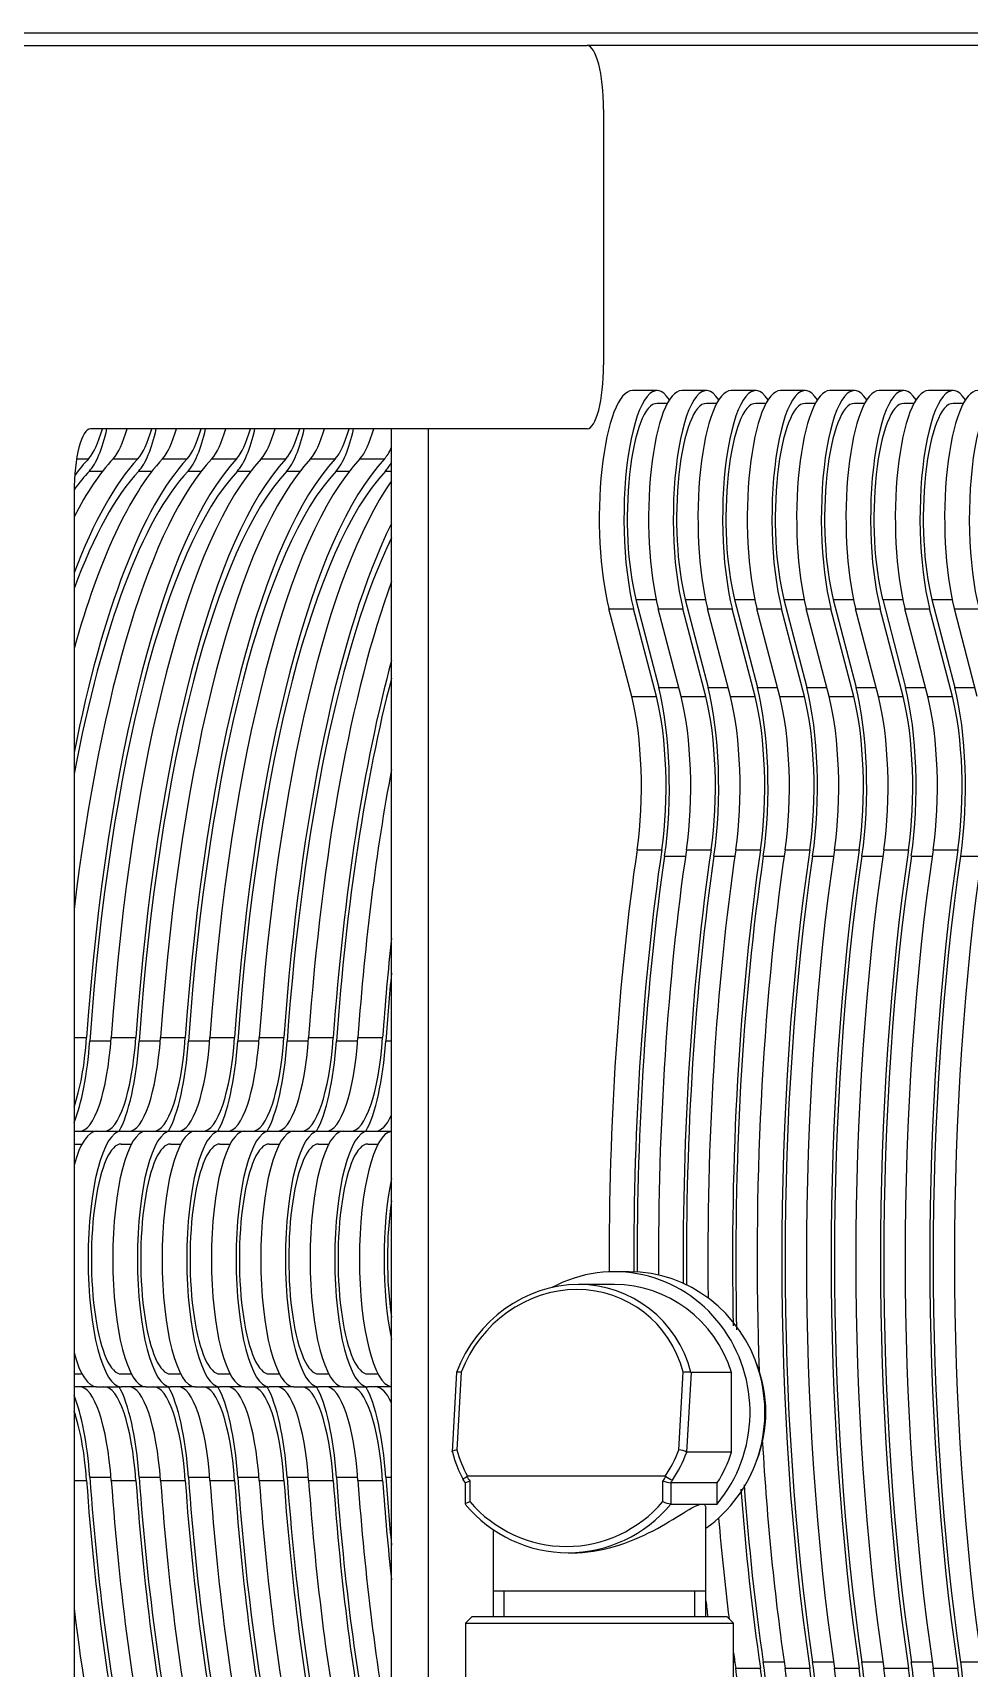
# Model space of a CAD drawing. Header units: millimetres. Extents: x 3795014 to 4300160, y 3869364 to 4016788.
# Drawn here: x 4226457.3 to 4226494, y 3922830.5 to 3922894.5 of the extents above; entities that cross this region are included whole.
import ezdxf

# ---------------------------------------------------------------- set-up
doc = ezdxf.new("R2010")
doc.units = ezdxf.units.MM
doc.layers.add('линия перехода', color=7, linetype='Continuous')
doc.layers.add('основная', color=7, linetype='Continuous', lineweight=50)

msp = doc.modelspace()

# ---------------------------------------------------------------- linework, layer by layer
at = {"layer": 'линия перехода', "color": 0, "linetype": 'Continuous', "lineweight": -3}
for p, q in [((4226459.011, 3922877.855), (4226459.478, 3922877.855)), ((4226459.513, 3922877.373), (4226460.033, 3922877.373)), ((4226460.444, 3922877.855), (4226461.41, 3922877.855)), ((4226461.444, 3922877.373), (4226461.965, 3922877.373)), ((4226462.375, 3922877.855), (4226463.341, 3922877.855)), ((4226463.376, 3922877.373), (4226463.897, 3922877.373)), ((4226464.307, 3922877.855), (4226465.273, 3922877.855)), ((4226465.308, 3922877.373), (4226465.828, 3922877.373)), ((4226466.239, 3922877.855), (4226467.205, 3922877.855)), ((4226467.239, 3922877.373), (4226467.76, 3922877.373)), ((4226468.171, 3922877.855), (4226469.136, 3922877.855)), ((4226469.171, 3922877.373), (4226469.692, 3922877.373)), ((4226470.102, 3922877.855), (4226471.068, 3922877.855)), ((4226471.103, 3922877.373), (4226471.341, 3922877.373)), ((4226480.912, 3922872.341), (4226481.703, 3922872.341)), ((4226482.844, 3922872.341), (4226483.635, 3922872.341)), ((4226484.776, 3922872.341), (4226485.567, 3922872.341)), ((4226486.707, 3922872.341), (4226487.498, 3922872.341)), ((4226488.639, 3922872.341), (4226489.43, 3922872.341)), ((4226490.571, 3922872.341), (4226491.362, 3922872.341)), ((4226492.502, 3922872.341), (4226493.293, 3922872.341)), ((4226479.855, 3922871.987), (4226480.821, 3922871.987)), ((4226481.787, 3922871.987), (4226482.752, 3922871.987)), ((4226483.718, 3922871.987), (4226484.684, 3922871.987)), ((4226485.65, 3922871.987), (4226486.616, 3922871.987)), ((4226487.582, 3922871.987), (4226488.547, 3922871.987)), ((4226489.513, 3922871.987), (4226490.479, 3922871.987)), ((4226491.445, 3922871.987), (4226492.411, 3922871.987)), ((4226493.377, 3922871.987), (4226494.342, 3922871.987)), ((4226480.745, 3922868.552), (4226481.711, 3922868.552)), ((4226481.803, 3922868.906), (4226482.585, 3922868.906)), ((4226482.677, 3922868.552), (4226483.643, 3922868.552)), ((4226483.734, 3922868.906), (4226484.517, 3922868.906)), ((4226484.608, 3922868.552), (4226485.574, 3922868.552)), ((4226485.666, 3922868.906), (4226486.449, 3922868.906)), ((4226486.54, 3922868.552), (4226487.506, 3922868.552)), ((4226487.598, 3922868.906), (4226488.38, 3922868.906)), ((4226488.472, 3922868.552), (4226489.438, 3922868.552)), ((4226489.529, 3922868.906), (4226490.312, 3922868.906)), ((4226490.404, 3922868.552), (4226491.369, 3922868.552)), ((4226491.461, 3922868.906), (4226492.244, 3922868.906)), ((4226492.335, 3922868.552), (4226493.301, 3922868.552)), ((4226493.393, 3922868.906), (4226494.175, 3922868.906)), ((4226480.956, 3922862.552), (4226481.922, 3922862.552)), ((4226482.035, 3922862.305), (4226482.852, 3922862.305)), ((4226482.888, 3922862.552), (4226483.854, 3922862.552)), ((4226483.967, 3922862.305), (4226484.784, 3922862.305)), ((4226484.82, 3922862.552), (4226485.785, 3922862.552)), ((4226485.898, 3922862.305), (4226486.715, 3922862.305)), ((4226486.751, 3922862.552), (4226487.717, 3922862.552)), ((4226487.83, 3922862.305), (4226488.647, 3922862.305)), ((4226488.683, 3922862.552), (4226489.649, 3922862.552)), ((4226489.762, 3922862.305), (4226490.579, 3922862.305)), ((4226490.615, 3922862.552), (4226491.58, 3922862.552)), ((4226491.693, 3922862.305), (4226492.511, 3922862.305)), ((4226492.546, 3922862.552), (4226493.512, 3922862.552)), ((4226493.625, 3922862.305), (4226494.442, 3922862.305)), ((4226458.913, 3922855.198), (4226459.401, 3922855.198)), ((4226459.526, 3922855.065), (4226460.357, 3922855.065)), ((4226460.367, 3922855.198), (4226461.333, 3922855.198)), ((4226461.458, 3922855.065), (4226462.289, 3922855.065)), ((4226462.299, 3922855.198), (4226463.265, 3922855.198)), ((4226463.39, 3922855.065), (4226464.221, 3922855.065)), ((4226464.231, 3922855.198), (4226465.196, 3922855.198)), ((4226465.321, 3922855.065), (4226466.152, 3922855.065)), ((4226466.162, 3922855.198), (4226467.128, 3922855.198)), ((4226467.253, 3922855.065), (4226468.084, 3922855.065)), ((4226468.094, 3922855.198), (4226469.06, 3922855.198)), ((4226469.185, 3922855.065), (4226470.016, 3922855.065)), ((4226470.026, 3922855.198), (4226470.991, 3922855.198)), ((4226471.116, 3922855.065), (4226471.341, 3922855.065)), ((4226474.072, 3922842.106), (4226473.9, 3922839.064)), ((4226482.592, 3922839.064), (4226482.765, 3922842.106)), ((4226483.072, 3922842.093), (4226482.895, 3922838.972)), ((4226458.913, 3922837.865), (4226459.401, 3922837.865)), ((4226459.526, 3922837.998), (4226460.357, 3922837.998)), ((4226460.367, 3922837.865), (4226461.333, 3922837.865)), ((4226461.458, 3922837.998), (4226462.289, 3922837.998)), ((4226462.299, 3922837.865), (4226463.265, 3922837.865)), ((4226463.39, 3922837.998), (4226464.221, 3922837.998)), ((4226464.231, 3922837.865), (4226465.196, 3922837.865)), ((4226465.321, 3922837.998), (4226466.152, 3922837.998)), ((4226466.162, 3922837.865), (4226467.128, 3922837.865)), ((4226467.253, 3922837.998), (4226468.084, 3922837.998)), ((4226468.094, 3922837.865), (4226469.06, 3922837.865)), ((4226469.185, 3922837.998), (4226470.016, 3922837.998)), ((4226470.026, 3922837.865), (4226470.991, 3922837.865)), ((4226471.116, 3922837.998), (4226471.341, 3922837.998)), ((4226474.406, 3922837.842), (4226474.406, 3922837.034)), ((4226481.969, 3922837.034), (4226481.969, 3922837.842)), ((4226482.275, 3922837.766), (4226482.275, 3922836.94)), ((4226484.733, 3922830.757), (4226484.784, 3922830.757)), ((4226485.898, 3922830.757), (4226486.715, 3922830.757)), ((4226487.83, 3922830.757), (4226488.647, 3922830.757)), ((4226489.762, 3922830.757), (4226490.579, 3922830.757)), ((4226491.693, 3922830.757), (4226492.511, 3922830.757)), ((4226493.625, 3922830.757), (4226494.442, 3922830.757)), ((4226484.82, 3922830.511), (4226485.785, 3922830.511)), ((4226486.751, 3922830.511), (4226487.717, 3922830.511)), ((4226488.683, 3922830.511), (4226489.649, 3922830.511)), ((4226490.615, 3922830.511), (4226491.58, 3922830.511)), ((4226492.546, 3922830.511), (4226493.512, 3922830.511))]:
    msp.add_line(p, q, dxfattribs=at)
for centre, major_axis, ratio, start_param, end_param in [((4226478.332, 3922840.585), (-2.435, -4.169), 0.93488, 2.396479, 4.886306), ((4226478.332, 3922840.585), (-2.435, -4.169), 0.93488, 5.538072, 5.779733), ((4226478.332, 3922840.585), (-2.435, -4.169), 0.93488, 1.503052, 1.744713), ((4226478.395, 3922840.531), (2.506, 4.414), 0.937175, 4.640471, 4.883878), ((4226478.187, 3922840.531), (0, -4.75), 0.965835, 5.26853, 5.314193), ((4226478.187, 3922840.531), (0, -4.75), 0.965835, 0.968993, 1.014656), ((4226478.252, 3922840.531), (0, -5), 0.965835, 0.984689, 1.009829), ((4226478.187, 3922840.531), (0, 5.25), 0.965835, 2.299843, 3.983342)]:
    msp.add_ellipse(centre, major_axis=major_axis, ratio=ratio, start_param=start_param, end_param=end_param, dxfattribs=at)
at = {"layer": 'основная', "color": 0, "linetype": 'Continuous', "lineweight": -3}
for p, q in [((4226269.165, 3922894.531), (4226655.499, 3922894.531)), ((4226455.673, 3922894.031), (4226478.997, 3922894.031)), ((4226503.445, 3922894.031), (4226478.997, 3922894.031)), ((4226479.645, 3922891.531), (4226479.645, 3922881.531)), ((4226481.737, 3922880.523), (4226480.771, 3922880.523)), ((4226482.138, 3922880.023), (4226481.737, 3922880.023)), ((4226483.669, 3922880.523), (4226482.703, 3922880.523)), ((4226484.07, 3922880.023), (4226483.669, 3922880.023)), ((4226485.6, 3922880.523), (4226484.635, 3922880.523)), ((4226486.001, 3922880.023), (4226485.6, 3922880.023)), ((4226487.532, 3922880.523), (4226486.566, 3922880.523)), ((4226487.933, 3922880.023), (4226487.532, 3922880.023)), ((4226489.464, 3922880.523), (4226488.498, 3922880.523)), ((4226489.865, 3922880.023), (4226489.464, 3922880.023)), ((4226491.395, 3922880.523), (4226490.43, 3922880.523)), ((4226491.796, 3922880.023), (4226491.395, 3922880.023)), ((4226493.327, 3922880.523), (4226492.361, 3922880.523)), ((4226493.728, 3922880.023), (4226493.327, 3922880.023)), ((4226478.997, 3922879.031), (4226459.561, 3922879.031)), ((4226471.341, 3922826.781), (4226471.341, 3922879.031)), ((4226472.79, 3922827.926), (4226472.79, 3922879.031)), ((4226458.913, 3922876.531), (4226458.913, 3922825.781)), ((4226480.912, 3922872.341), (4226481.803, 3922868.906)), ((4226482.844, 3922872.341), (4226483.734, 3922868.906)), ((4226484.776, 3922872.341), (4226485.666, 3922868.906)), ((4226486.707, 3922872.341), (4226487.598, 3922868.906)), ((4226488.639, 3922872.341), (4226489.529, 3922868.906)), ((4226490.571, 3922872.341), (4226491.461, 3922868.906)), ((4226492.502, 3922872.341), (4226493.393, 3922868.906)), ((4226480.745, 3922868.552), (4226479.855, 3922871.987)), ((4226481.711, 3922868.552), (4226480.821, 3922871.987)), ((4226482.677, 3922868.552), (4226481.787, 3922871.987)), ((4226483.643, 3922868.552), (4226482.752, 3922871.987)), ((4226484.608, 3922868.552), (4226483.718, 3922871.987)), ((4226485.574, 3922868.552), (4226484.684, 3922871.987)), ((4226486.54, 3922868.552), (4226485.65, 3922871.987)), ((4226487.506, 3922868.552), (4226486.616, 3922871.987)), ((4226488.472, 3922868.552), (4226487.582, 3922871.987)), ((4226489.438, 3922868.552), (4226488.547, 3922871.987)), ((4226490.404, 3922868.552), (4226489.513, 3922871.987)), ((4226491.369, 3922868.552), (4226490.479, 3922871.987)), ((4226492.335, 3922868.552), (4226491.445, 3922871.987)), ((4226493.301, 3922868.552), (4226492.411, 3922871.987)), ((4226494.267, 3922868.552), (4226493.377, 3922871.987)), ((4226458.913, 3922851.531), (4226459.791, 3922851.531)), ((4226459.791, 3922851.531), (4226460.757, 3922851.531)), ((4226460.757, 3922851.531), (4226461.723, 3922851.531)), ((4226461.723, 3922851.531), (4226462.689, 3922851.531)), ((4226462.689, 3922851.531), (4226463.654, 3922851.531)), ((4226463.654, 3922851.531), (4226464.62, 3922851.531)), ((4226464.62, 3922851.531), (4226465.586, 3922851.531)), ((4226465.586, 3922851.531), (4226466.552, 3922851.531)), ((4226466.552, 3922851.531), (4226467.518, 3922851.531)), ((4226467.518, 3922851.531), (4226468.484, 3922851.531)), ((4226468.484, 3922851.531), (4226469.449, 3922851.531)), ((4226469.449, 3922851.531), (4226470.415, 3922851.531)), ((4226470.415, 3922851.531), (4226471.341, 3922851.531)), ((4226458.913, 3922851.031), (4226459.226, 3922851.031)), ((4226460.757, 3922851.031), (4226461.158, 3922851.031)), ((4226462.689, 3922851.031), (4226463.09, 3922851.031)), ((4226464.62, 3922851.031), (4226465.021, 3922851.031)), ((4226466.552, 3922851.031), (4226466.953, 3922851.031)), ((4226468.484, 3922851.031), (4226468.885, 3922851.031)), ((4226470.415, 3922851.031), (4226470.816, 3922851.031)), ((4226480.649, 3922846.031), (4226480.066, 3922846.031)), ((4226480.066, 3922845.531), (4226478.665, 3922845.531)), ((4226458.913, 3922842.031), (4226459.226, 3922842.031)), ((4226459.791, 3922841.531), (4226458.913, 3922841.531)), ((4226459.791, 3922841.531), (4226460.757, 3922841.531)), ((4226460.757, 3922842.031), (4226461.158, 3922842.031)), ((4226461.723, 3922841.531), (4226460.757, 3922841.531)), ((4226461.723, 3922841.531), (4226462.689, 3922841.531)), ((4226462.689, 3922842.031), (4226463.09, 3922842.031)), ((4226463.654, 3922841.531), (4226462.689, 3922841.531)), ((4226463.654, 3922841.531), (4226464.62, 3922841.531)), ((4226464.62, 3922842.031), (4226465.021, 3922842.031)), ((4226465.586, 3922841.531), (4226464.62, 3922841.531)), ((4226465.586, 3922841.531), (4226466.552, 3922841.531)), ((4226466.552, 3922842.031), (4226466.953, 3922842.031)), ((4226467.518, 3922841.531), (4226466.552, 3922841.531)), ((4226467.518, 3922841.531), (4226468.484, 3922841.531)), ((4226468.484, 3922842.031), (4226468.885, 3922842.031)), ((4226469.449, 3922841.531), (4226468.484, 3922841.531)), ((4226469.449, 3922841.531), (4226470.415, 3922841.531)), ((4226470.415, 3922842.031), (4226470.816, 3922842.031)), ((4226471.341, 3922841.531), (4226470.415, 3922841.531)), ((4226473.888, 3922842.103), (4226473.711, 3922838.988)), ((4226483.067, 3922842.094), (4226483.072, 3922842.093)), ((4226484.654, 3922842.093), (4226483.072, 3922842.093)), ((4226484.654, 3922838.97), (4226484.654, 3922842.093)), ((4226473.724, 3922838.97), (4226473.719, 3922838.972)), ((4226482.895, 3922838.972), (4226482.899, 3922838.97)), ((4226484.654, 3922838.97), (4226482.899, 3922838.97)), ((4226474.152, 3922837.879), (4226474.222, 3922837.768)), ((4226474.22, 3922837.769), (4226474.22, 3922836.944)), ((4226482.056, 3922838.031), (4226474.319, 3922838.031)), ((4226484.089, 3922837.766), (4226482.275, 3922837.766)), ((4226484.089, 3922836.94), (4226484.089, 3922837.766)), ((4226482.275, 3922836.94), (4226483.506, 3922836.94)), ((4226483.506, 3922836.94), (4226484.089, 3922836.94)), ((4226483.649, 3922833.531), (4226483.649, 3922836.774)), ((4226475.318, 3922835.947), (4226475.318, 3922833.531)), ((4226478.252, 3922835.031), (4226478.407, 3922835.031)), ((4226475.318, 3922833.531), (4226475.318, 3922832.531)), ((4226483.649, 3922833.531), (4226475.318, 3922833.531)), ((4226475.746, 3922832.531), (4226475.746, 3922833.531)), ((4226483.221, 3922832.531), (4226483.221, 3922833.531)), ((4226483.649, 3922832.531), (4226483.649, 3922833.531)), ((4226474.483, 3922832.531), (4226474.233, 3922832.281)), ((4226474.233, 3922832.281), (4226484.733, 3922832.281)), ((4226474.233, 3922832.281), (4226474.233, 3922829.781)), ((4226484.483, 3922832.531), (4226474.483, 3922832.531)), ((4226484.733, 3922832.281), (4226484.483, 3922832.531)), ((4226484.733, 3922829.781), (4226484.733, 3922832.281))]:
    msp.add_line(p, q, dxfattribs=at)
for centre, radius, start, end in [((4226482.486, 3922838.173), 0.897, 62.8999, 83.20474), ((4226474.317, 3922837.982), 0.0494, 88.22297, 122.22076), ((4226482.546, 3922839.501), 1.756, 250.81871, 261.13301), ((4226482.057, 3922837.98), 0.051, 58.33737, 91.2189), ((4226483.46, 3922840.055), 2.454, 235.87926, 242.87077), ((4226482.56, 3922838.411), 1.498, 246.77605, 259.05363)]:
    msp.add_arc(centre, radius, start, end, dxfattribs=at)
for centre, major_axis, ratio, start_param, end_param in [((4226478.997, 3922891.531), (0, 2.5), 0.259156, 4.712389, 6.283185), ((4226478.997, 3922881.531), (0, 2.5), 0.259156, 3.141593, 4.712389), ((4226481.737, 3922875.523), (0, -5), 0.259156, 2.759692, 5.497787), ((4226483.669, 3922875.523), (0, -5), 0.259156, 2.759692, 5.497787), ((4226485.6, 3922875.523), (0, -5), 0.259156, 2.759692, 5.497787), ((4226487.532, 3922875.523), (0, -5), 0.259156, 2.759692, 5.497787), ((4226489.464, 3922875.523), (0, -5), 0.259156, 2.759692, 5.497787), ((4226491.395, 3922875.523), (0, -5), 0.259156, 2.759692, 5.497787), ((4226493.327, 3922875.523), (0, -5), 0.259156, 2.759692, 5.497787), ((4226495.259, 3922875.523), (0, -5), 0.259156, 2.759692, 5.497787), ((4226480.771, 3922875.523), (0, -5), 0.259156, 3.141593, 5.497787), ((4226481.737, 3922875.523), (0, -4.5), 0.259156, 3.141593, 5.497787), ((4226482.703, 3922875.523), (0, -5), 0.259156, 3.141593, 5.497787), ((4226483.669, 3922875.523), (0, -4.5), 0.259156, 3.141593, 5.497787), ((4226484.635, 3922875.523), (0, -5), 0.259156, 3.141593, 5.497787), ((4226485.6, 3922875.523), (0, -4.5), 0.259156, 3.141593, 5.497787), ((4226486.566, 3922875.523), (0, -5), 0.259156, 3.141593, 5.497787), ((4226487.532, 3922875.523), (0, -4.5), 0.259156, 3.141593, 5.497787), ((4226488.498, 3922875.523), (0, -5), 0.259156, 3.141593, 5.497787), ((4226489.464, 3922875.523), (0, -4.5), 0.259156, 3.141593, 5.497787), ((4226490.43, 3922875.523), (0, -5), 0.259156, 3.141593, 5.497787), ((4226491.395, 3922875.523), (0, -4.5), 0.259156, 3.141593, 5.497787), ((4226492.361, 3922875.523), (0, -5), 0.259156, 3.141593, 5.497787), ((4226493.327, 3922875.523), (0, -4.5), 0.259156, 3.141593, 5.497787), ((4226494.293, 3922875.523), (0, -5), 0.259156, 3.141593, 5.497787), ((4226459.561, 3922876.531), (0, 2.5), 0.259156, 0, 1.570796), ((4226459.132, 3922882.673), (0, -5), 0.259156, 0.269933, 0.754789), ((4226459.132, 3922882.673), (0, -5.5), 0.259156, 0.269933, 0.84705), ((4226460.098, 3922882.673), (0, -5), 0.259156, 0.269933, 0.754789), ((4226461.064, 3922882.673), (0, -5), 0.259156, 0.269933, 0.754789), ((4226461.064, 3922882.673), (0, 5.5), 0.259156, 3.411525, 3.988643), ((4226462.03, 3922882.673), (0, -5), 0.259156, 0.269933, 0.754789), ((4226462.996, 3922882.673), (0, -5), 0.259156, 0.269933, 0.754789), ((4226462.996, 3922882.673), (0, -5.5), 0.259156, 0.269933, 0.84705), ((4226463.962, 3922882.673), (0, -5), 0.259156, 0.269933, 0.754789), ((4226464.927, 3922882.673), (0, -5), 0.259156, 0.269933, 0.754789), ((4226464.927, 3922882.673), (0, 5.5), 0.259156, 3.411525, 3.988643), ((4226465.893, 3922882.673), (0, -5), 0.259156, 0.269933, 0.754789), ((4226466.859, 3922882.673), (0, -5), 0.259156, 0.269933, 0.754789), ((4226466.859, 3922882.673), (0, 5.5), 0.259156, 3.411525, 3.988643), ((4226467.825, 3922882.673), (0, -5), 0.259156, 0.269933, 0.754789), ((4226468.791, 3922882.673), (0, -5), 0.259156, 0.269933, 0.754789), ((4226468.791, 3922882.673), (0, 5.5), 0.259156, 3.411525, 3.988643), ((4226469.757, 3922882.673), (0, -5), 0.259156, 0.269933, 0.754789), ((4226470.722, 3922882.673), (0, -5), 0.259156, 0.269933, 0.497432), ((4226466.553, 3922846.531), (0, 32.5), 0.259156, 0.269933, 1.136452), ((4226465.587, 3922846.531), (0, 32.5), 0.259156, 0.269933, 0.914855), ((4226464.622, 3922846.531), (0, 32.5), 0.259156, 0.269933, 0.744769), ((4226463.656, 3922846.531), (0, 32.5), 0.259156, 0.269933, 0.598168), ((4226462.69, 3922846.531), (0, 32.5), 0.259156, 0.269933, 0.465039), ((4226465.587, 3922846.531), (0, 32), 0.259156, 0.269933, 0.935434), ((4226463.656, 3922846.531), (0, 32), 0.259156, 0.269933, 0.608855), ((4226461.724, 3922846.531), (0, 32), 0.259156, 0.269933, 0.34578), ((4226461.724, 3922846.531), (0, 32.5), 0.259156, 0.269933, 0.33735), ((4226467.519, 3922846.531), (0, 32.5), 0.259156, 0.269933, 1.300864), ((4226467.519, 3922846.531), (0, 32), 0.259156, 0.269933, 1.300864), ((4226468.485, 3922846.531), (0, 32.5), 0.259156, 0.269933, 1.300864), ((4226469.451, 3922846.531), (0, 32.5), 0.259156, 0.269933, 1.300864), ((4226469.451, 3922846.531), (0, 32), 0.259156, 0.269933, 1.300864), ((4226470.417, 3922846.531), (0, 32.5), 0.259156, 0.269933, 1.300864), ((4226471.382, 3922846.531), (0, 32.5), 0.259156, 0.269933, 1.300864), ((4226471.382, 3922846.531), (0, 32), 0.259156, 0.269933, 1.300864), ((4226472.348, 3922846.531), (0, 32.5), 0.259156, 0.269933, 1.300864), ((4226473.314, 3922846.531), (0, 32.5), 0.259156, 0.269933, 1.300864), ((4226473.314, 3922846.531), (0, 32), 0.259156, 0.269933, 1.300864), ((4226470.722, 3922882.673), (0, -5.5), 0.259156, 0.269933, 0.448697), ((4226474.28, 3922846.531), (0, 32.5), 0.259156, 0.356454, 1.300864), ((4226475.246, 3922846.531), (0, 32.5), 0.259156, 0.482083, 1.300864), ((4226475.246, 3922846.531), (0, 32), 0.259156, 0.490277, 1.300864), ((4226476.212, 3922846.531), (0, 32.5), 0.259156, 0.616641, 1.300864), ((4226477.177, 3922846.531), (0, 32.5), 0.259156, 0.765601, 1.300864), ((4226477.177, 3922846.531), (0, 32), 0.259156, 0.78073, 1.300864), ((4226479.829, 3922865.017), (0, -5), 0.259156, 1.055331, 2.356194), ((4226480.795, 3922865.017), (0, -5), 0.259156, 1.055331, 2.356194), ((4226480.795, 3922865.017), (0, 5.5), 0.259156, 4.196924, 5.497787), ((4226481.761, 3922865.017), (0, -5), 0.259156, 1.055331, 2.356194), ((4226482.726, 3922865.017), (0, -5), 0.259156, 1.055331, 2.356194), ((4226482.726, 3922865.017), (0, 5.5), 0.259156, 4.196924, 5.497787), ((4226483.692, 3922865.017), (0, -5), 0.259156, 1.055331, 2.356194), ((4226484.658, 3922865.017), (0, -5), 0.259156, 1.055331, 2.356194), ((4226484.658, 3922865.017), (0, 5.5), 0.259156, 4.196924, 5.497787), ((4226485.624, 3922865.017), (0, -5), 0.259156, 1.055331, 2.356194), ((4226486.59, 3922865.017), (0, -5), 0.259156, 1.055331, 2.356194), ((4226486.59, 3922865.017), (0, 5.5), 0.259156, 4.196924, 5.497787), ((4226487.556, 3922865.017), (0, -5), 0.259156, 1.055331, 2.356194), ((4226488.521, 3922865.017), (0, -5), 0.259156, 1.055331, 2.356194), ((4226488.521, 3922865.017), (0, 5.5), 0.259156, 4.196924, 5.497787), ((4226489.487, 3922865.017), (0, -5), 0.259156, 1.055331, 2.356194), ((4226490.453, 3922865.017), (0, -5), 0.259156, 1.055331, 2.356194), ((4226490.453, 3922865.017), (0, 5.5), 0.259156, 4.196924, 5.497787), ((4226491.419, 3922865.017), (0, -5), 0.259156, 1.055331, 2.356194), ((4226492.385, 3922865.017), (0, -5), 0.259156, 1.055331, 2.356194), ((4226492.385, 3922865.017), (0, 5.5), 0.259156, 4.196924, 5.497787), ((4226478.143, 3922846.531), (0, 32.5), 0.259156, 0.940143, 1.300864), ((4226488.284, 3922846.531), (0, -32.5), 0.259156, 4.196924, 4.727898), ((4226489.25, 3922846.531), (0, -32.5), 0.259156, 4.196924, 4.727871), ((4226489.25, 3922846.531), (0, 32), 0.259156, 1.055331, 1.586713), ((4226490.216, 3922846.531), (0, -32.5), 0.259156, 4.196924, 4.731758), ((4226491.182, 3922846.531), (0, -32.5), 0.259156, 4.196924, 4.741751), ((4226491.182, 3922846.531), (0, 32), 0.259156, 1.055331, 1.602512), ((4226492.148, 3922846.531), (0, -32.5), 0.259156, 4.196924, 4.759257), ((4226493.114, 3922846.531), (0, -32.5), 0.259156, 4.196924, 4.792814), ((4226493.114, 3922846.531), (0, 32), 0.259156, 1.055331, 1.657381), ((4226494.079, 3922846.531), (0, -32.5), 0.259156, 4.196924, 4.847298), ((4226495.045, 3922846.531), (0, -32.5), 0.259156, 4.196924, 5.227854), ((4226495.045, 3922846.531), (0, 32), 0.259156, 1.055331, 2.086262), ((4226496.011, 3922846.531), (0, -32.5), 0.259156, 4.196924, 5.227854), ((4226496.977, 3922846.531), (0, -32.5), 0.259156, 4.196924, 5.227854), ((4226496.977, 3922846.531), (0, 32), 0.259156, 1.055331, 2.086262), ((4226497.943, 3922846.531), (0, -32.5), 0.259156, 4.196924, 5.227854), ((4226498.909, 3922846.531), (0, -32.5), 0.259156, 4.196924, 5.227854), ((4226498.909, 3922846.531), (0, 32), 0.259156, 1.055331, 2.086262), ((4226499.875, 3922846.531), (0, -32.5), 0.259156, 4.196924, 5.227854), ((4226500.84, 3922846.531), (0, -32.5), 0.259156, 4.196924, 5.227854), ((4226500.84, 3922846.531), (0, 32), 0.259156, 1.055331, 2.086262), ((4226501.806, 3922846.531), (0, -32.5), 0.259156, 4.196924, 5.227854), ((4226479.109, 3922846.531), (0, 32.5), 0.259156, 1.174028, 1.300864), ((4226479.109, 3922846.531), (0, 32), 0.259156, 1.213157, 1.300864), ((4226458.153, 3922856.531), (0, -5), 0.259156, 0.626849, 1.300864), ((4226458.153, 3922856.531), (0, 5.5), 0.259156, 3.704052, 4.442456), ((4226459.118, 3922856.531), (0, -5), 0.259156, 0, 1.300864), ((4226460.084, 3922856.531), (0, -5), 0.259156, 0, 1.300864), ((4226460.084, 3922856.531), (0, 5.5), 0.259156, 3.571292, 4.442456), ((4226461.05, 3922856.531), (0, -5), 0.259156, 0, 1.300864), ((4226462.016, 3922856.531), (0, -5), 0.259156, 0, 1.300864), ((4226462.016, 3922856.531), (0, 5.5), 0.259156, 3.571292, 4.442456), ((4226462.982, 3922856.531), (0, -5), 0.259156, 0, 1.300864), ((4226463.948, 3922856.531), (0, -5), 0.259156, 0, 1.300864), ((4226463.948, 3922856.531), (0, 5.5), 0.259156, 3.571292, 4.442456), ((4226464.913, 3922856.531), (0, -5), 0.259156, 0, 1.300864), ((4226465.879, 3922856.531), (0, -5), 0.259156, 0, 1.300864), ((4226465.879, 3922856.531), (0, 5.5), 0.259156, 3.571292, 4.442456), ((4226466.845, 3922856.531), (0, -5), 0.259156, 0, 1.300864), ((4226467.811, 3922856.531), (0, -5), 0.259156, 0, 1.300864), ((4226467.811, 3922856.531), (0, 5.5), 0.259156, 3.571292, 4.442456), ((4226468.777, 3922856.531), (0, -5), 0.259156, 0, 1.300864), ((4226469.743, 3922856.531), (0, -5), 0.259156, 0, 1.300864), ((4226469.743, 3922856.531), (0, 5.5), 0.259156, 3.571292, 4.442456), ((4226470.708, 3922856.531), (0, -5), 0.259156, 0, 0.509799), ((4226459.791, 3922846.531), (0, -5), 0.259156, 3.141593, 3.886534), ((4226460.757, 3922846.531), (0, -5), 0.259156, 3.141593, 6.283185), ((4226461.723, 3922846.531), (0, -5), 0.259156, 3.141593, 6.283185), ((4226462.689, 3922846.531), (0, -5), 0.259156, 3.141593, 6.283185), ((4226463.654, 3922846.531), (0, -5), 0.259156, 3.141593, 6.283185), ((4226464.62, 3922846.531), (0, -5), 0.259156, 3.141593, 6.283185), ((4226465.586, 3922846.531), (0, -5), 0.259156, 3.141593, 6.283185), ((4226466.552, 3922846.531), (0, -5), 0.259156, 3.141593, 6.283185), ((4226467.518, 3922846.531), (0, -5), 0.259156, 3.141593, 6.283185), ((4226468.484, 3922846.531), (0, -5), 0.259156, 3.141593, 6.283185), ((4226469.449, 3922846.531), (0, -5), 0.259156, 3.141593, 6.283185), ((4226470.415, 3922846.531), (0, -5), 0.259156, 3.141593, 6.283185), ((4226471.381, 3922846.531), (0, -5), 0.259156, 3.172751, 6.252027), ((4226460.757, 3922846.531), (0, 4.5), 0.259156, 0, 3.141593), ((4226462.689, 3922846.531), (0, 4.5), 0.259156, 0, 3.141593), ((4226464.62, 3922846.531), (0, 4.5), 0.259156, 0, 3.141593), ((4226466.552, 3922846.531), (0, 4.5), 0.259156, 0, 3.141593), ((4226468.484, 3922846.531), (0, 4.5), 0.259156, 0, 3.141593), ((4226470.415, 3922846.531), (0, 4.5), 0.259156, 0, 3.141593), ((4226472.347, 3922846.531), (0, -5), 0.259156, 4.030721, 5.394057), ((4226472.347, 3922846.531), (0, 4.5), 0.259156, 1.040788, 2.100804), ((4226480.066, 3922840.531), (0, -5.5), 0.965835, 0.859266, 3.619525), ((4226480.649, 3922840.531), (0, -5.5), 0.965835, 0.599969, 3.141593), ((4226478.395, 3922840.531), (-2.506, -4.414), 0.937175, 2.377763, 4.88352), ((4226480.066, 3922840.531), (0, -5), 0.965835, 1.888357, 3.141593), ((4226459.791, 3922846.531), (0, -5), 0.259156, 5.538244, 6.283185), ((4226481.168, 3922840.531), (0, 5), 0.965835, 4.321662, 5.103116), ((4226459.118, 3922836.531), (0, -5), 0.259156, 1.840729, 3.141593), ((4226460.084, 3922836.531), (0, -5), 0.259156, 1.840729, 3.141593), ((4226460.084, 3922836.531), (0, 5.5), 0.259156, 4.982322, 5.853486), ((4226461.05, 3922836.531), (0, -5), 0.259156, 1.840729, 3.141593), ((4226462.016, 3922836.531), (0, -5), 0.259156, 1.840729, 3.141593), ((4226462.016, 3922836.531), (0, 5.5), 0.259156, 4.982322, 5.853486), ((4226462.982, 3922836.531), (0, -5), 0.259156, 1.840729, 3.141593), ((4226463.948, 3922836.531), (0, -5), 0.259156, 1.840729, 3.141593), ((4226463.948, 3922836.531), (0, 5.5), 0.259156, 4.982322, 5.853486), ((4226464.913, 3922836.531), (0, -5), 0.259156, 1.840729, 3.141593), ((4226465.879, 3922836.531), (0, -5), 0.259156, 1.840729, 3.141593), ((4226465.879, 3922836.531), (0, 5.5), 0.259156, 4.982322, 5.853486), ((4226466.845, 3922836.531), (0, -5), 0.259156, 1.840729, 3.141593), ((4226467.811, 3922836.531), (0, -5), 0.259156, 1.840729, 3.141593), ((4226467.811, 3922836.531), (0, 5.5), 0.259156, 4.982322, 5.853486), ((4226468.777, 3922836.531), (0, -5), 0.259156, 1.840729, 3.141593), ((4226469.743, 3922836.531), (0, -5), 0.259156, 1.840729, 3.141593), ((4226469.743, 3922836.531), (0, 5.5), 0.259156, 4.982322, 5.853486), ((4226470.708, 3922836.531), (0, -5), 0.259156, 2.631794, 3.141593), ((4226458.153, 3922836.531), (0, 5.5), 0.259156, 4.982322, 5.720726), ((4226458.153, 3922836.531), (0, -5), 0.259156, 1.840729, 2.514744), ((4226478.395, 3922840.531), (-2.506, -4.414), 0.937175, 5.518998, 5.762405), ((4226480.066, 3922840.531), (0, -5), 0.965835, 0.984689, 1.253236), ((4226494.079, 3922846.531), (0, -32.5), 0.259156, -1.348532, -1.055331), ((4226467.519, 3922846.531), (0, -32.5), 0.259156, -1.300864, -0.878299), ((4226467.519, 3922846.531), (0, -32), 0.259156, -1.300864, -0.865266), ((4226468.485, 3922846.531), (0, -32.5), 0.259156, -1.300864, -0.878299), ((4226469.451, 3922846.531), (0, -32.5), 0.259156, -1.300864, -0.878299), ((4226469.451, 3922846.531), (0, -32), 0.259156, -1.300864, -0.865266), ((4226470.417, 3922846.531), (0, -32.5), 0.259156, -1.300864, -0.878299), ((4226471.382, 3922846.531), (0, -32.5), 0.259156, -1.300864, -0.878299), ((4226471.382, 3922846.531), (0, -32), 0.259156, -1.300864, -0.865266), ((4226472.348, 3922846.531), (0, -32.5), 0.259156, -1.300864, -0.878299), ((4226473.314, 3922846.531), (0, -32.5), 0.259156, -1.300864, -0.878299), ((4226473.314, 3922846.531), (0, -32), 0.259156, -1.300864, -0.865266), ((4226474.28, 3922846.531), (0, -32.5), 0.259156, -1.300864, -0.878299), ((4226475.246, 3922846.531), (0, -32.5), 0.259156, -1.300864, -0.884553), ((4226475.246, 3922846.531), (0, -32), 0.259156, -1.300864, -0.880631), ((4226476.212, 3922846.531), (0, -32.5), 0.259156, -1.300864, -0.917448), ((4226477.177, 3922846.531), (0, -32.5), 0.259156, -1.300864, -0.917645), ((4226477.177, 3922846.531), (0, -32), 0.259156, -1.300864, -0.905633), ((4226478.143, 3922846.531), (0, -32.5), 0.259156, -1.300864, -0.940143), ((4226479.109, 3922846.531), (0, -32.5), 0.259156, -1.300864, -1.174028), ((4226479.109, 3922846.531), (0, -32), 0.259156, -1.300864, -1.213157), ((4226493.114, 3922846.531), (0, 32), 0.259156, -4.432549, -4.196924), ((4226493.114, 3922846.531), (0, -32.5), 0.259156, -1.289784, -1.055331), ((4226478.252, 3922840.531), (0, 5.5), 0.965835, 2.282326, 4.000859), ((4226492.148, 3922846.531), (0, -32.5), 0.259156, -1.253477, -1.122974), ((4226466.553, 3922846.531), (0, -32.5), 0.259156, -1.136452, -0.878299), ((4226491.182, 3922846.531), (0, 32), 0.259156, -4.281024, -4.259572), ((4226492.148, 3922846.531), (0, -32.5), 0.259156, -1.076561, -1.055331), ((4226484.658, 3922828.046), (0, 5.5), 0.259156, 4.711616, 5.227854), ((4226486.59, 3922828.046), (0, 5.5), 0.259156, 4.480357, 5.227854), ((4226488.521, 3922828.046), (0, 5.5), 0.259156, 4.416404, 5.227854), ((4226490.453, 3922828.046), (0, 5.5), 0.259156, 4.287989, 5.227854), ((4226492.385, 3922828.046), (0, 5.5), 0.259156, 4.287989, 5.227854), ((4226483.692, 3922828.046), (0, -5), 0.259156, -4.423726, -4.196924), ((4226484.658, 3922828.046), (0, -5), 0.259156, 1.60231, 2.086262), ((4226485.624, 3922828.046), (0, -5), 0.259156, 1.367383, 2.086262), ((4226486.59, 3922828.046), (0, -5), 0.259156, 1.315067, 2.086262), ((4226487.556, 3922828.046), (0, -5), 0.259156, 1.315067, 2.086262), ((4226488.521, 3922828.046), (0, -5), 0.259156, 1.272378, 2.086262), ((4226489.487, 3922828.046), (0, -5), 0.259156, 1.100723, 2.086262), ((4226490.453, 3922828.046), (0, -5), 0.259156, 1.100723, 2.086262), ((4226491.419, 3922828.046), (0, -5), 0.259156, 1.100723, 2.086262), ((4226492.385, 3922828.046), (0, -5), 0.259156, 1.100723, 2.086262)]:
    msp.add_ellipse(centre, major_axis=major_axis, ratio=ratio, start_param=start_param, end_param=end_param, dxfattribs=at)
for points, knots in [([(4226473.888, 3922842.104), (4226473.889, 3922842.111), (4226473.902, 3922842.116), (4226473.959, 3922842.12), (4226474.013, 3922842.115), (4226474.072, 3922842.106)], [0.1327748, 0.1327748, 0.1327748, 0.1327748, 0.5, 0.5, 1, 1, 1, 1]), ([(4226482.765, 3922842.106), (4226482.825, 3922842.115), (4226482.892, 3922842.12), (4226483.003, 3922842.116), (4226483.047, 3922842.107), (4226483.067, 3922842.094)], [0, 0, 0, 0, 0.5, 0.5, 1, 1, 1, 1]), ([(4226473.719, 3922838.972), (4226473.702, 3922838.986), (4226473.713, 3922839.004), (4226473.78, 3922839.038), (4226473.837, 3922839.054), (4226473.9, 3922839.064)], [0, 0, 0, 0, 0.5, 0.5, 1, 1, 1, 1]), ([(4226474.151, 3922837.879), (4226474.146, 3922837.888), (4226474.152, 3922837.904), (4226474.192, 3922837.952), (4226474.237, 3922837.989), (4226474.291, 3922838.024)], [0.1430154, 0.1430154, 0.1430154, 0.1430154, 0.5, 0.5, 1, 1, 1, 1]), ([(4226474.221, 3922837.768), (4226474.219, 3922837.771), (4226474.231, 3922837.778), (4226474.288, 3922837.803), (4226474.344, 3922837.823), (4226474.406, 3922837.842)], [0.1374104, 0.1374104, 0.1374104, 0.1374104, 0.5, 0.5, 1, 1, 1, 1]), ([(4226474.221, 3922836.943), (4226474.221, 3922836.948), (4226474.233, 3922836.956), (4226474.289, 3922836.986), (4226474.345, 3922837.01), (4226474.406, 3922837.034)], [0.1617539, 0.1617539, 0.1617539, 0.1617539, 0.5, 0.5, 1, 1, 1, 1]), ([(4226478.403, 3922835.031), (4226478.956, 3922835.031), (4226479.533, 3922835.124), (4226480.618, 3922835.439), (4226481.128, 3922835.659), (4226482.036, 3922836.131), (4226482.429, 3922836.381), (4226483.093, 3922836.791), (4226483.356, 3922836.94), (4226483.506, 3922836.94)], [0.5006524, 0.5006524, 0.5006524, 0.5006524, 0.625, 0.625, 0.75, 0.75, 0.875, 0.875, 1, 1, 1, 1])]:
    msp.add_open_spline(points, degree=3, knots=knots, dxfattribs=at)
msp.add_open_spline([(4226483.506, 3922836.94), (4226483.603, 3922836.94), (4226483.648, 3922836.878), (4226483.648, 3922836.78)], degree=3, dxfattribs=at)

doc.saveas('drawing.dxf')
